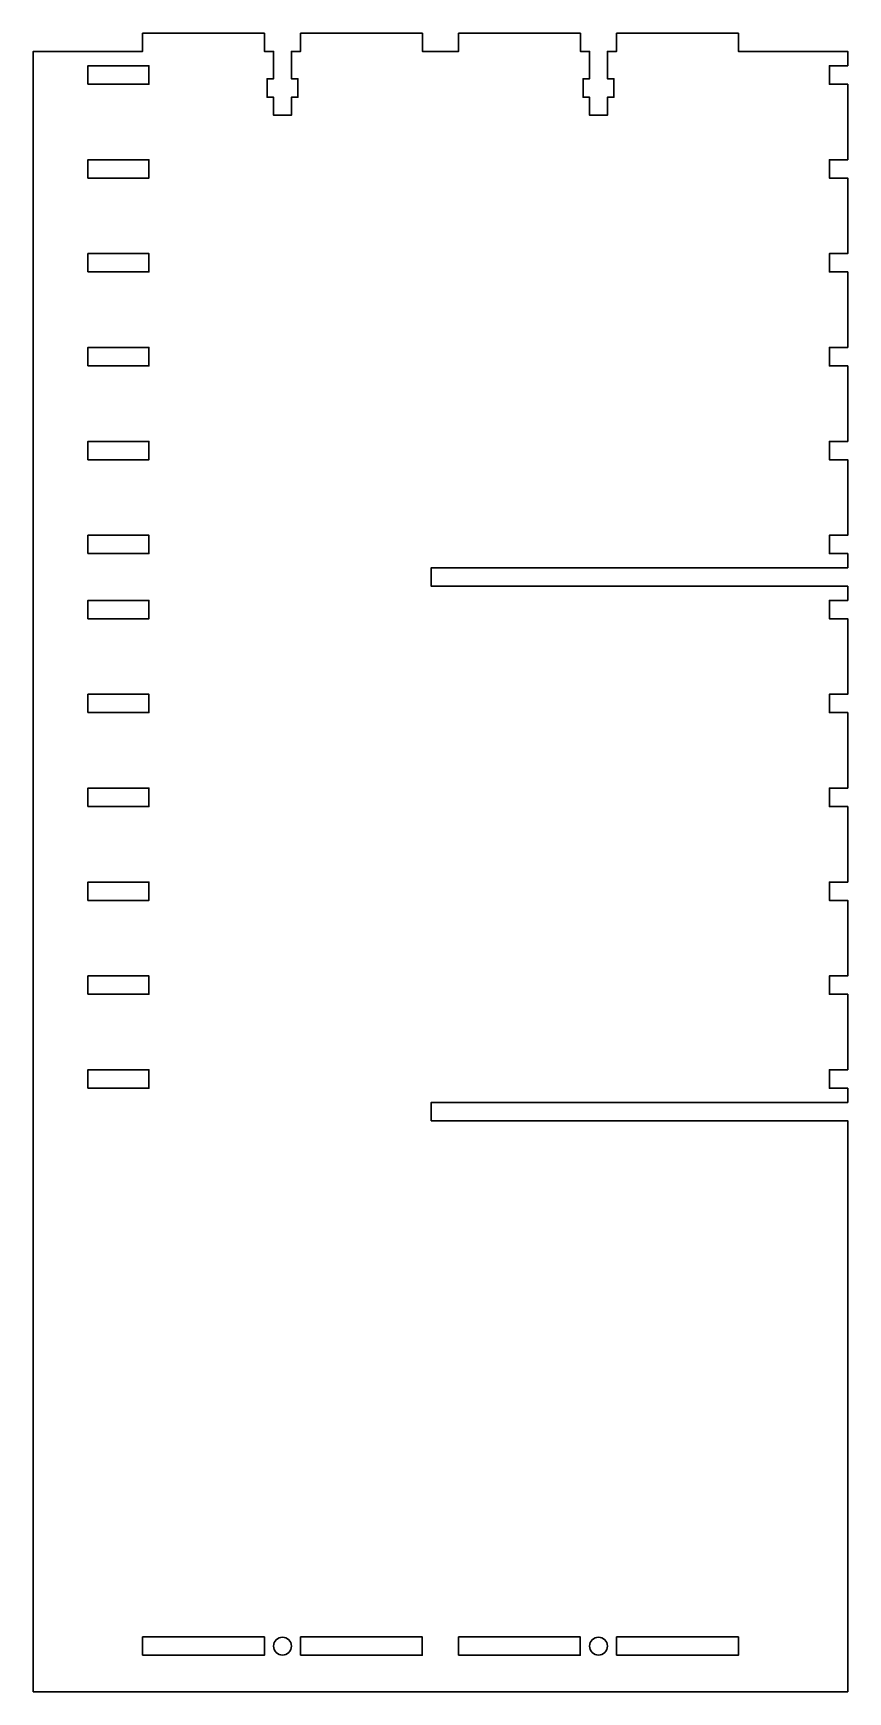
# Model space of a CAD drawing. Header units: millimetres. Extents: x 628 to 897, y 489 to 1036.
import ezdxf

# ---------------------------------------------------------------- set-up
doc = ezdxf.new("R2010")
doc.units = ezdxf.units.MM
doc.layers.add('Левая стенка', color=7, linetype='Continuous', lineweight=30)

msp = doc.modelspace()

# ---------------------------------------------------------------- linework, layer by layer
at = {"layer": 'Левая стенка', "color": 7, "lineweight": 30, "true_color": 0xffffff}
msp.add_lwpolyline([(628.45, 489.45), (896.55, 489.45), (896.55, 489.45), (896.55, 677.47), (896.55, 677.47), (759.47, 677.47), (759.47, 677.47), (759.47, 683.53), (759.47, 683.53), (896.55, 683.53), (896.55, 683.53), (896.55, 688.2), (896.55, 688.2), (890.47, 688.2), (890.47, 688.2), (890.47, 694.25), (890.47, 694.25), (896.55, 694.25), (896.55, 694.25), (896.55, 719.11), (896.55, 719.11), (890.47, 719.11), (890.47, 719.11), (890.47, 725.16), (890.47, 725.16), (896.55, 725.16), (896.55, 725.16), (896.55, 750.02), (896.55, 750.02), (890.47, 750.02), (890.47, 750.02), (890.47, 756.07), (890.47, 756.07), (896.55, 756.07), (896.55, 756.07), (896.55, 780.93), (896.55, 780.93), (890.47, 780.93), (890.47, 780.93), (890.47, 786.98), (890.47, 786.98), (896.55, 786.98), (896.55, 786.98), (896.55, 811.84), (896.55, 811.84), (890.47, 811.84), (890.47, 811.84), (890.47, 817.89), (890.47, 817.89), (896.55, 817.89), (896.55, 817.89), (896.55, 842.75), (896.55, 842.75), (890.47, 842.75), (890.47, 842.75), (890.47, 848.8), (890.47, 848.8), (896.55, 848.8), (896.55, 848.8), (896.55, 853.47), (896.55, 853.47), (759.47, 853.47), (759.47, 853.47), (759.47, 859.53), (759.47, 859.53), (896.55, 859.53), (896.55, 859.53), (896.55, 864.2), (896.55, 864.2), (890.47, 864.2), (890.47, 864.2), (890.47, 870.25), (890.47, 870.25), (896.55, 870.25), (896.55, 870.25), (896.55, 895.11), (896.55, 895.11), (890.47, 895.11), (890.47, 895.11), (890.47, 901.16), (890.47, 901.16), (896.55, 901.16), (896.55, 901.16), (896.55, 926.02), (896.55, 926.02), (890.47, 926.02), (890.47, 926.02), (890.47, 932.07), (890.47, 932.07), (896.55, 932.07), (896.55, 932.07), (896.55, 956.93), (896.55, 956.93), (890.47, 956.93), (890.47, 956.93), (890.47, 962.98), (890.47, 962.98), (896.55, 962.98), (896.55, 962.98), (896.55, 987.84), (896.55, 987.84), (890.47, 987.84), (890.47, 987.84), (890.47, 993.89), (890.47, 993.89), (896.55, 993.89), (896.55, 993.89), (896.55, 1018.75), (896.55, 1018.75), (890.47, 1018.75), (890.47, 1018.75), (890.47, 1024.8), (890.47, 1024.8), (896.55, 1024.8), (896.55, 1024.8), (896.55, 1029.55), (896.55, 1029.55), (860.55, 1029.55), (860.55, 1029.55), (860.55, 1035.55), (860.55, 1035.55), (820.45, 1035.55), (820.45, 1035.55), (820.45, 1029.55), (820.45, 1029.55), (817.45, 1029.55), (817.45, 1029.55), (817.45, 1020.55), (817.45, 1020.55), (819.6, 1020.55), (819.6, 1020.55), (819.6, 1014.45), (819.6, 1014.45), (817.45, 1014.45), (817.45, 1014.45), (817.45, 1008.55), (817.45, 1008.55), (811.55, 1008.55), (811.55, 1008.55), (811.55, 1014.45), (811.55, 1014.45), (809.4, 1014.45), (809.4, 1014.45), (809.4, 1020.55), (809.4, 1020.55), (811.55, 1020.55), (811.55, 1020.55), (811.55, 1029.55), (811.55, 1029.55), (808.55, 1029.55), (808.55, 1029.55), (808.55, 1035.55), (808.55, 1035.55), (768.45, 1035.55), (768.45, 1035.55), (768.45, 1029.55), (768.45, 1029.55), (756.55, 1029.55), (756.55, 1029.55), (756.55, 1035.55), (756.55, 1035.55), (716.45, 1035.55), (716.45, 1035.55), (716.45, 1029.55), (716.45, 1029.55), (713.45, 1029.55), (713.45, 1029.55), (713.45, 1020.55), (713.45, 1020.55), (715.6, 1020.55), (715.6, 1020.55), (715.6, 1014.45), (715.6, 1014.45), (713.45, 1014.45), (713.45, 1014.45), (713.45, 1008.55), (713.45, 1008.55), (707.55, 1008.55), (707.55, 1008.55), (707.55, 1014.45), (707.55, 1014.45), (705.4, 1014.45), (705.4, 1014.45), (705.4, 1020.55), (705.4, 1020.55), (707.55, 1020.55), (707.55, 1020.55), (707.55, 1029.55), (707.55, 1029.55), (704.55, 1029.55), (704.55, 1029.55), (704.55, 1035.55), (704.55, 1035.55), (664.45, 1035.55), (664.45, 1035.55), (664.45, 1029.55), (664.45, 1029.55), (628.45, 1029.55), (628.45, 1029.55), (628.45, 489.45)], dxfattribs=at)
at = {"layer": 'Левая стенка', "color": 7, "lineweight": 30, "true_color": 0xffffff, "extrusion": (0, 0, -1)}
for points in [[(-646.47, 1018.75), (-646.47, 1024.8), (-646.47, 1024.8), (-666.53, 1024.8), (-666.53, 1024.8), (-666.53, 1018.75), (-666.53, 1018.75), (-646.47, 1018.75)], [(-646.47, 987.84), (-646.47, 993.89), (-646.47, 993.89), (-666.53, 993.89), (-666.53, 993.89), (-666.53, 987.84), (-666.53, 987.84), (-646.47, 987.84)], [(-646.47, 956.93), (-646.47, 962.98), (-646.47, 962.98), (-666.53, 962.98), (-666.53, 962.98), (-666.53, 956.93), (-666.53, 956.93), (-646.47, 956.93)], [(-646.47, 926.02), (-646.47, 932.07), (-646.47, 932.07), (-666.53, 932.07), (-666.53, 932.07), (-666.53, 926.02), (-666.53, 926.02), (-646.47, 926.02)], [(-646.47, 895.11), (-646.47, 901.16), (-646.47, 901.16), (-666.53, 901.16), (-666.53, 901.16), (-666.53, 895.11), (-666.53, 895.11), (-646.47, 895.11)], [(-646.47, 864.2), (-646.47, 870.25), (-646.47, 870.25), (-666.53, 870.25), (-666.53, 870.25), (-666.53, 864.2), (-666.53, 864.2), (-646.47, 864.2)], [(-646.47, 842.75), (-646.47, 848.8), (-646.47, 848.8), (-666.53, 848.8), (-666.53, 848.8), (-666.53, 842.75), (-666.53, 842.75), (-646.47, 842.75)], [(-646.47, 811.84), (-646.47, 817.89), (-646.47, 817.89), (-666.53, 817.89), (-666.53, 817.89), (-666.53, 811.84), (-666.53, 811.84), (-646.47, 811.84)], [(-646.47, 780.93), (-646.47, 786.98), (-646.47, 786.98), (-666.53, 786.98), (-666.53, 786.98), (-666.53, 780.93), (-666.53, 780.93), (-646.47, 780.93)], [(-646.47, 750.02), (-646.47, 756.07), (-646.47, 756.07), (-666.53, 756.07), (-666.53, 756.07), (-666.53, 750.02), (-666.53, 750.02), (-646.47, 750.02)], [(-646.47, 719.11), (-646.47, 725.16), (-646.47, 725.16), (-666.53, 725.16), (-666.53, 725.16), (-666.53, 719.11), (-666.53, 719.11), (-646.47, 719.11)], [(-646.47, 688.2), (-646.47, 694.25), (-646.47, 694.25), (-666.53, 694.25), (-666.53, 694.25), (-666.53, 688.2), (-666.53, 688.2), (-646.47, 688.2)], [(-664.47, 501.48), (-664.47, 507.52), (-664.47, 507.52), (-704.53, 507.52), (-704.53, 507.52), (-704.53, 501.48), (-704.53, 501.48), (-664.47, 501.48)], [(-716.47, 501.48), (-716.47, 507.52), (-716.47, 507.52), (-756.52, 507.52), (-756.52, 507.52), (-756.52, 501.48), (-756.52, 501.48), (-716.47, 501.48)], [(-768.47, 501.48), (-768.47, 507.52), (-768.47, 507.52), (-808.52, 507.52), (-808.52, 507.52), (-808.52, 501.48), (-808.52, 501.48), (-768.47, 501.48)], [(-820.47, 501.48), (-820.47, 507.52), (-820.47, 507.52), (-860.53, 507.52), (-860.53, 507.52), (-860.53, 501.48), (-860.53, 501.48), (-820.47, 501.48)]]:
    msp.add_lwpolyline(points, dxfattribs=at)
at = {"layer": 'Левая стенка', "color": 7, "lineweight": 30, "true_color": 0xffffff}
for centre in [(710.5, 504.5), (814.5, 504.5)]:
    msp.add_circle(centre, 2.95, dxfattribs=at)

doc.saveas('drawing.dxf')
